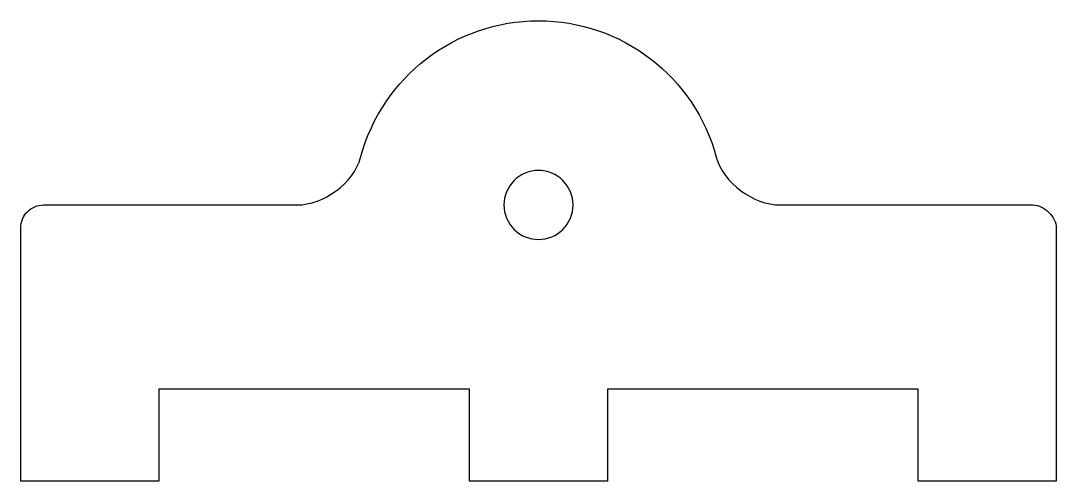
# Model space of a CAD drawing. Extents: x 0 to 45, y 0 to 20.
import ezdxf

# ---------------------------------------------------------------- set-up
doc = ezdxf.new("R2010")
doc.units = 0
doc.layers.add('LAYER_1', color=18, linetype='CONTINUOUS')

msp = doc.modelspace()

# ---------------------------------------------------------------- linework, layer by layer
at = {"layer": 'LAYER_1'}
for points in [[(33, 12), (44, 12), (44.089, 11.994), (44.178, 11.976), (44.267, 11.948), (44.355, 11.91), (44.441, 11.863), (44.524, 11.808), (44.602, 11.746), (44.677, 11.677), (44.745, 11.603), (44.808, 11.524), (44.863, 11.441), (44.91, 11.355), (44.948, 11.268), (44.976, 11.179), (44.994, 11.089), (45, 11), (45, 0), (39, 0), (39, 4), (25.5, 4), (25.5, 0), (19.5, 0), (19.5, 4), (6, 4), (6, 0), (0, 0), (0, 11), (0.005, 11.102), (0.02, 11.201), (0.045, 11.297), (0.079, 11.389), (0.121, 11.477), (0.171, 11.559), (0.228, 11.636), (0.293, 11.707), (0.364, 11.772), (0.441, 11.829), (0.523, 11.879), (0.611, 11.921), (0.703, 11.955), (0.799, 11.98), (0.898, 11.995), (1, 12), (3.006, 12), (6.012, 12), (12, 12), (12.218, 12.011), (12.437, 12.043), (12.658, 12.095), (12.877, 12.166), (13.093, 12.254), (13.304, 12.359), (13.509, 12.48), (13.706, 12.614), (13.892, 12.762), (14.067, 12.921), (14.228, 13.091), (14.374, 13.271), (14.503, 13.459), (14.613, 13.654), (14.703, 13.856), (14.77, 14.062, -0.339755), (22.5, 20, -0.339417), (30.227, 14.072), (30.295, 13.865), (30.385, 13.663), (30.495, 13.467), (30.624, 13.278), (30.77, 13.097), (30.932, 12.926), (31.106, 12.766), (31.293, 12.618), (31.49, 12.483), (31.694, 12.362), (31.906, 12.256), (32.122, 12.167), (32.341, 12.096), (32.562, 12.043), (32.782, 12.011)], [(22.5, 13.5, 0.414214), (21, 12, 0.414214), (22.5, 10.5, 0.414214), (24, 12, 0.414214)]]:
    msp.add_lwpolyline(points, format="xyb", close=True, dxfattribs=at)

doc.saveas('drawing.dxf')
